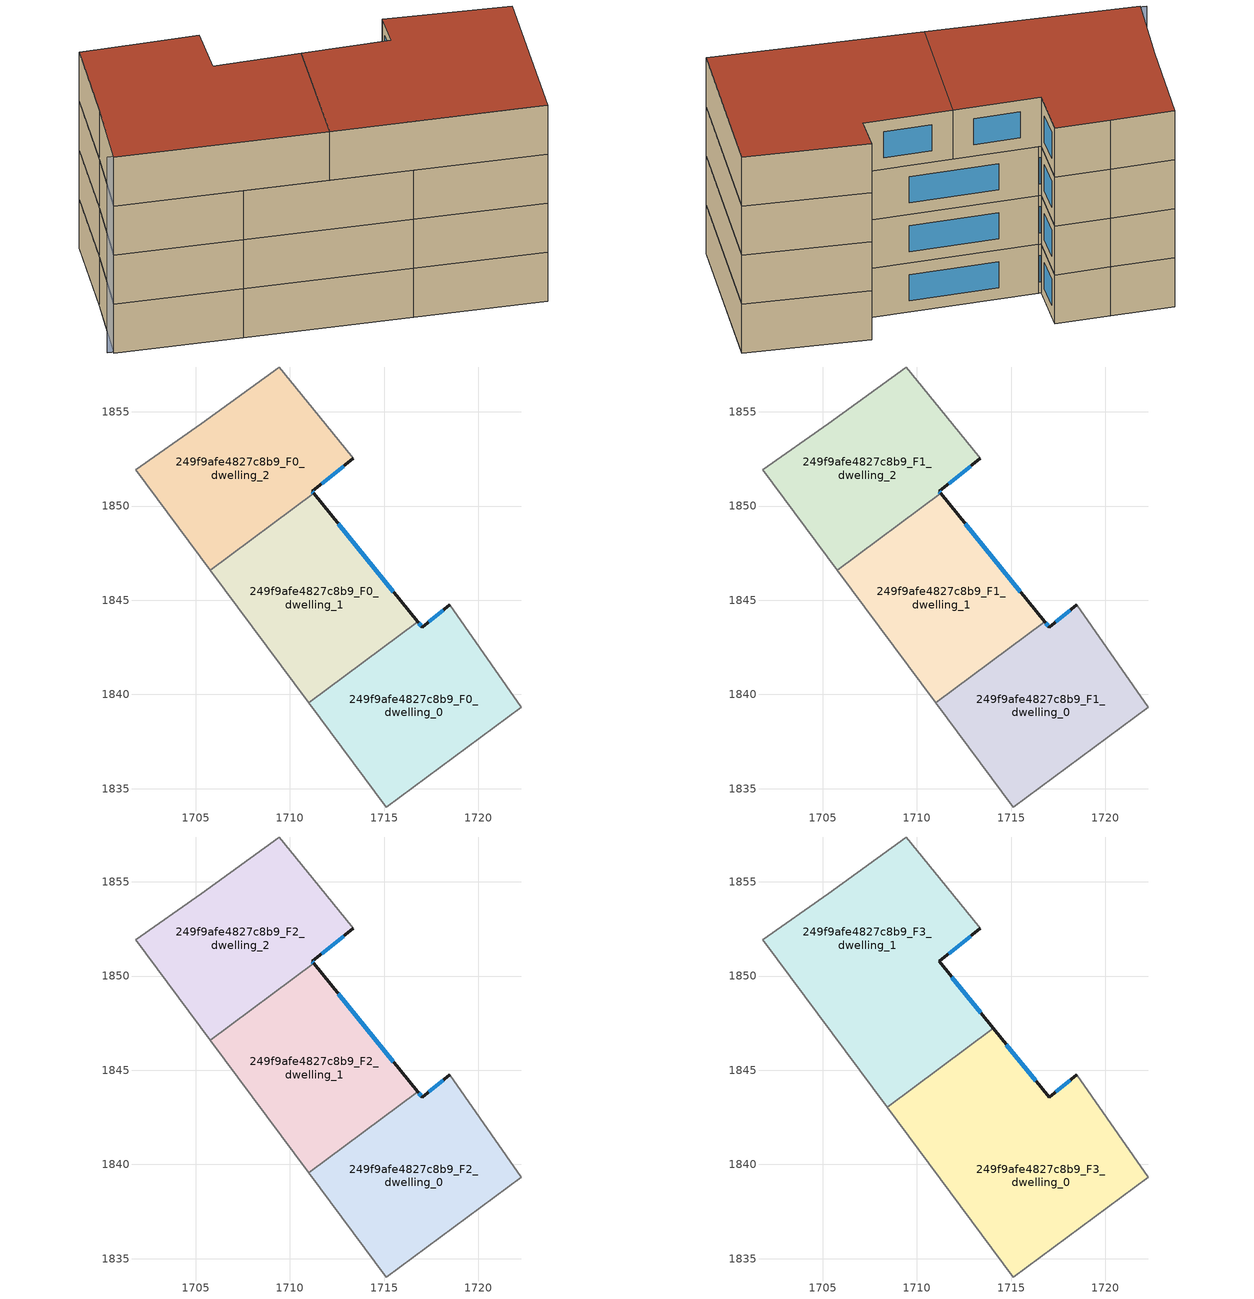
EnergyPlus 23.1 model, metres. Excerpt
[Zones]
249f9afe4827c8b9_F0_dwelling_0
 floor ground (EU_floor_Construction): 1718.48,1844.75 1722.28,1839.32 1715.12,1834.03 1711.01,1839.56 1716.79,1843.85 1717.02,1843.58 z0
 wall outside (EU_wall_Construction): 1718.48,1844.75 1717.02,1843.58 1716.79,1843.85 z0:3
 wall adiabatic (EU_wall_Construction): 1711.01,1839.56 1715.12,1834.03 1722.28,1839.32 1718.48,1844.75 z0:3
 wall to 249f9afe4827c8b9_F0_dwelling_1 (EU_wall_Construction): 1716.79,1843.85 1711.01,1839.56 z0:3
 window (EU_Window_Construction): 1716.97,1843.64 1716.85,1843.79 / 1718.14,1844.48 1717.36,1843.85 z0.7:2.3
249f9afe4827c8b9_F0_dwelling_1
 floor ground (EU_floor_Construction): 1711.27,1850.67 1716.79,1843.85 1711.01,1839.56 1705.78,1846.59 z0
 wall outside (EU_wall_Construction): 1716.79,1843.85 1711.27,1850.67 z0:3
 wall adiabatic (EU_wall_Construction): 1705.78,1846.59 1711.01,1839.56 z0:3
 wall to 249f9afe4827c8b9_F0_dwelling_2 (EU_wall_Construction): 1711.27,1850.67 1705.78,1846.59 z0:3
 window (EU_Window_Construction): 1715.5,1845.45 1712.57,1849.07 z0.7:2.3
249f9afe4827c8b9_F0_dwelling_2
 floor ground (EU_floor_Construction): 1711.53,1854.8 1713.37,1852.53 1711.18,1850.77 1711.27,1850.67 1705.78,1846.59 1701.82,1851.92 1705.31,1854.36 1709.44,1857.38 z0
 wall outside (EU_wall_Construction): 1711.27,1850.67 1711.18,1850.77 1713.37,1852.53 z0:3
 wall adiabatic (EU_wall_Construction): 1713.37,1852.53 1711.53,1854.8 1709.44,1857.38 1705.31,1854.36 1701.82,1851.92 1705.78,1846.59 z0:3
 window (EU_Window_Construction): 1711.7,1851.19 1712.86,1852.12 / 1711.25,1850.69 1711.2,1850.75 z0.7:2.3
249f9afe4827c8b9_F1_dwelling_0
 floor to 249f9afe4827c8b9_F0_dwelling_0 (EU_floor_Construction): 1718.48,1844.75 1722.28,1839.32 1715.12,1834.03 1711.01,1839.56 1716.79,1843.85 1717.02,1843.58 z3
 wall outside (EU_wall_Construction): 1718.48,1844.75 1717.02,1843.58 1716.79,1843.85 z3:6
 wall adiabatic (EU_wall_Construction): 1711.01,1839.56 1715.12,1834.03 1722.28,1839.32 1718.48,1844.75 z3:6
 wall to 249f9afe4827c8b9_F1_dwelling_1 (EU_wall_Construction): 1716.79,1843.85 1711.01,1839.56 z3:6
 window (EU_Window_Construction): 1716.97,1843.64 1716.85,1843.79 / 1718.14,1844.48 1717.36,1843.85 z3.7:5.3
249f9afe4827c8b9_F1_dwelling_1
 floor to 249f9afe4827c8b9_F0_dwelling_1 (EU_floor_Construction): 1711.27,1850.67 1716.79,1843.85 1711.01,1839.56 1705.78,1846.59 z3
 wall outside (EU_wall_Construction): 1716.79,1843.85 1711.27,1850.67 z3:6
 wall adiabatic (EU_wall_Construction): 1705.78,1846.59 1711.01,1839.56 z3:6
 wall to 249f9afe4827c8b9_F1_dwelling_2 (EU_wall_Construction): 1711.27,1850.67 1705.78,1846.59 z3:6
 window (EU_Window_Construction): 1715.5,1845.45 1712.57,1849.07 z3.7:5.3
249f9afe4827c8b9_F1_dwelling_2
 floor to 249f9afe4827c8b9_F0_dwelling_2 (EU_floor_Construction): 1711.53,1854.8 1713.37,1852.53 1711.18,1850.77 1711.27,1850.67 1705.78,1846.59 1701.82,1851.92 1705.31,1854.36 1709.44,1857.38 z3
 wall outside (EU_wall_Construction): 1711.27,1850.67 1711.18,1850.77 1713.37,1852.53 z3:6
 wall adiabatic (EU_wall_Construction): 1713.37,1852.53 1711.53,1854.8 1709.44,1857.38 1705.31,1854.36 1701.82,1851.92 1705.78,1846.59 z3:6
 window (EU_Window_Construction): 1711.7,1851.19 1712.86,1852.12 / 1711.25,1850.69 1711.2,1850.75 z3.7:5.3
249f9afe4827c8b9_F2_dwelling_0
 floor to 249f9afe4827c8b9_F1_dwelling_0 (EU_floor_Construction): 1718.48,1844.75 1722.28,1839.32 1715.12,1834.03 1711.01,1839.56 1716.79,1843.85 1717.02,1843.58 z6
 wall outside (EU_wall_Construction): 1718.48,1844.75 1717.02,1843.58 1716.79,1843.85 z6:9
 wall adiabatic (EU_wall_Construction): 1711.01,1839.56 1715.12,1834.03 1722.28,1839.32 1718.48,1844.75 z6:9
 wall to 249f9afe4827c8b9_F2_dwelling_1 (EU_wall_Construction): 1716.79,1843.85 1711.01,1839.56 z6:9
 window (EU_Window_Construction): 1716.97,1843.64 1716.85,1843.79 / 1718.14,1844.48 1717.36,1843.85 z6.7:8.3
249f9afe4827c8b9_F2_dwelling_1
 floor to 249f9afe4827c8b9_F1_dwelling_1 (EU_floor_Construction): 1711.27,1850.67 1716.79,1843.85 1711.01,1839.56 1705.78,1846.59 z6
 wall outside (EU_wall_Construction): 1716.79,1843.85 1711.27,1850.67 z6:9
 wall adiabatic (EU_wall_Construction): 1705.78,1846.59 1711.01,1839.56 z6:9
 wall to 249f9afe4827c8b9_F2_dwelling_2 (EU_wall_Construction): 1711.27,1850.67 1705.78,1846.59 z6:9
 window (EU_Window_Construction): 1715.5,1845.45 1712.57,1849.07 z6.7:8.3
249f9afe4827c8b9_F2_dwelling_2
 floor to 249f9afe4827c8b9_F1_dwelling_2 (EU_floor_Construction): 1711.53,1854.8 1713.37,1852.53 1711.18,1850.77 1711.27,1850.67 1705.78,1846.59 1701.82,1851.92 1705.31,1854.36 1709.44,1857.38 z6
 wall outside (EU_wall_Construction): 1711.27,1850.67 1711.18,1850.77 1713.37,1852.53 z6:9
 wall adiabatic (EU_wall_Construction): 1713.37,1852.53 1711.53,1854.8 1709.44,1857.38 1705.31,1854.36 1701.82,1851.92 1705.78,1846.59 z6:9
 window (EU_Window_Construction): 1711.7,1851.19 1712.86,1852.12 / 1711.25,1850.69 1711.2,1850.75 z6.7:8.3
249f9afe4827c8b9_F3_dwelling_0
 floor to 249f9afe4827c8b9_F2_dwelling_0 (EU_floor_Construction): 1718.48,1844.75 1722.28,1839.32 1715.12,1834.03 1711.01,1839.56 1716.79,1843.85 1717.02,1843.58 z9
 floor to 249f9afe4827c8b9_F2_dwelling_1 (EU_floor_Construction): 1714.07,1847.22 1716.79,1843.85 1711.01,1839.56 1708.43,1843.03 z9
 wall outside (EU_wall_Construction): 1718.48,1844.75 1717.02,1843.58 1714.07,1847.22 z9:12
 wall adiabatic (EU_wall_Construction): 1708.43,1843.03 1715.12,1834.03 1722.28,1839.32 1718.48,1844.75 z9:12
 wall to 249f9afe4827c8b9_F3_dwelling_1 (EU_wall_Construction): 1714.07,1847.22 1708.43,1843.03 z9:12
 window (EU_Window_Construction): 1716.33,1844.43 1714.76,1846.36 / 1718.14,1844.48 1717.36,1843.85 z9.7:11.3
 roof outside (EU_roof_Construction): 1722.28,1839.32 1718.48,1844.75 1717.02,1843.58 1714.07,1847.22 1708.43,1843.03 1715.12,1834.03 z12
249f9afe4827c8b9_F3_dwelling_1
 floor to 249f9afe4827c8b9_F2_dwelling_1 (EU_floor_Construction): 1711.27,1850.67 1714.07,1847.22 1708.43,1843.03 1705.78,1846.59 z9
 floor to 249f9afe4827c8b9_F2_dwelling_2 (EU_floor_Construction): 1711.53,1854.8 1713.37,1852.53 1711.18,1850.77 1711.27,1850.67 1705.78,1846.59 1701.82,1851.92 1705.31,1854.36 1709.44,1857.38 z9
 wall outside (EU_wall_Construction): 1714.07,1847.22 1711.18,1850.77 1713.37,1852.53 z9:12
 wall adiabatic (EU_wall_Construction): 1713.37,1852.53 1711.53,1854.8 1709.44,1857.38 1705.31,1854.36 1701.82,1851.92 1708.43,1843.03 z9:12
 window (EU_Window_Construction): 1711.7,1851.19 1712.86,1852.12 / 1713.39,1848.05 1711.86,1849.94 z9.7:11.3
 roof outside (EU_roof_Construction): 1714.07,1847.22 1711.18,1850.77 1713.37,1852.53 1711.53,1854.8 1709.44,1857.38 1705.31,1854.36 1701.82,1851.92 1708.43,1843.03 z12
shading: 1701.69,1852.22 1715.12,1834.03 z0:12
[Building]
EU S2 Campaign: North Axis=0; Terrain=City; Solar Distribution=FullExterior
[Site:Location]
Budapest.Ferenc.Liszt.Intl.AP: Latitude=47.437; Longitude=19.256; Time Zone=1; Elevation=185
[SizingPeriod:WeatherFileDays]
AnnualSizingPeriod: Begin Month=1; Begin Day of Month=1; End Month=12; End Day of Month=31; Day of Week for Start Day=Monday; Use Weather File Daylight Saving Period=No; Use Weather File Rain and Snow Indicators=No
[MATERIAL]
EU_InternalMass_Material: Roughness=MediumRough; Thickness=0.1; Conductivity=1; Density=1800; Specific Heat=900; Thermal Absorptance=0.9; Solar Absorptance=0.7; Visible Absorptance=0.7
[MATERIAL:NOMASS] Roughness=MediumRough; Thermal Absorptance=0.9; Solar Absorptance=0.7; Visible Absorptance=0.7
Name | Thermal Resistance
EU_wall_NoMass | 0.832559
EU_roof_NoMass | 1.39638
EU_floor_NoMass | 0.872794
[WINDOWMATERIAL:SIMPLEGLAZINGSYSTEM]
EU_Window_SimpleGlazing: UFactor=2.79869; Solar Heat Gain Coefficient=0.75; Visible Transmittance=0.75
[CONSTRUCTION]
EU_wall_Construction: EU_wall_NoMass
EU_roof_Construction: EU_roof_NoMass
EU_floor_Construction: EU_floor_NoMass
EU_Window_Construction: EU_Window_SimpleGlazing
EU_InternalMass_Construction: EU_InternalMass_Material
[ZONE] Type=1; Multiplier=1; Ceiling Height=autocalculate; Floor Area=autocalculate; Part of Total Floor Area=Yes
Name | Volume
249f9afe4827c8b9_F0_dwelling_0 | 184.636
249f9afe4827c8b9_F1_dwelling_0; 249f9afe4827c8b9_F2_dwelling_0 | 184.637
249f9afe4827c8b9_F3_dwelling_0 | 276.94
249f9afe4827c8b9_F0_dwelling_1 | 184.632
249f9afe4827c8b9_F1_dwelling_1; 249f9afe4827c8b9_F2_dwelling_1 | 184.633
249f9afe4827c8b9_F3_dwelling_1 | 276.938
249f9afe4827c8b9_F0_dwelling_2; 249f9afe4827c8b9_F1_dwelling_2; 249f9afe4827c8b9_F2_dwelling_2 | 184.619
[INTERNALMASS] Construction=EU_InternalMass_Construction
Name | Zone or ZoneList | Surface Area
249f9afe4827c8b9_F0_dwelling_0_EU_InternalMass | 249f9afe4827c8b9_F0_dwelling_0 | 61.5455
249f9afe4827c8b9_F0_dwelling_1_EU_InternalMass | 249f9afe4827c8b9_F0_dwelling_1 | 61.5441
249f9afe4827c8b9_F0_dwelling_2_EU_InternalMass | 249f9afe4827c8b9_F0_dwelling_2 | 61.5395
249f9afe4827c8b9_F1_dwelling_0_EU_InternalMass | 249f9afe4827c8b9_F1_dwelling_0 | 61.5455
249f9afe4827c8b9_F1_dwelling_1_EU_InternalMass | 249f9afe4827c8b9_F1_dwelling_1 | 61.5441
249f9afe4827c8b9_F1_dwelling_2_EU_InternalMass | 249f9afe4827c8b9_F1_dwelling_2 | 61.5395
249f9afe4827c8b9_F2_dwelling_0_EU_InternalMass | 249f9afe4827c8b9_F2_dwelling_0 | 61.5455
249f9afe4827c8b9_F2_dwelling_1_EU_InternalMass | 249f9afe4827c8b9_F2_dwelling_1 | 61.5441
249f9afe4827c8b9_F2_dwelling_2_EU_InternalMass | 249f9afe4827c8b9_F2_dwelling_2 | 61.5395
249f9afe4827c8b9_F3_dwelling_0_EU_InternalMass | 249f9afe4827c8b9_F3_dwelling_0 | 92.3145
249f9afe4827c8b9_F3_dwelling_1_EU_InternalMass | 249f9afe4827c8b9_F3_dwelling_1 | 92.3168
[OTHEREQUIPMENT] Fuel Type=Electricity; Design Level Calculation Method=Watts/Area; Power per Zone Floor Area=1; Fraction Latent=0; Fraction Radiant=0; Fraction Lost=0; Carbon Dioxide Generation Rate=0; EndUse Subcategory=EU_Step8_InternalGains
Name | Zone or ZoneList or Space or SpaceList | Schedule
EU_Step8_InternalGain_249f9afe4827c8b9_F0_dwelling_0_f000 | 249f9afe4827c8b9_F0_dwelling_0 | EU_Step8_GainSchedule_249f9afe4827c8b9_F0_dwelling_0_f000
EU_Step8_InternalGain_249f9afe4827c8b9_F0_dwelling_1_f000 | 249f9afe4827c8b9_F0_dwelling_1 | EU_Step8_GainSchedule_249f9afe4827c8b9_F0_dwelling_1_f000
EU_Step8_InternalGain_249f9afe4827c8b9_F0_dwelling_2_f000 | 249f9afe4827c8b9_F0_dwelling_2 | EU_Step8_GainSchedule_249f9afe4827c8b9_F0_dwelling_2_f000
EU_Step8_InternalGain_249f9afe4827c8b9_F1_dwelling_0_f000 | 249f9afe4827c8b9_F1_dwelling_0 | EU_Step8_GainSchedule_249f9afe4827c8b9_F1_dwelling_0_f000
EU_Step8_InternalGain_249f9afe4827c8b9_F1_dwelling_1_f000 | 249f9afe4827c8b9_F1_dwelling_1 | EU_Step8_GainSchedule_249f9afe4827c8b9_F1_dwelling_1_f000
EU_Step8_InternalGain_249f9afe4827c8b9_F1_dwelling_2_f000 | 249f9afe4827c8b9_F1_dwelling_2 | EU_Step8_GainSchedule_249f9afe4827c8b9_F1_dwelling_2_f000
EU_Step8_InternalGain_249f9afe4827c8b9_F2_dwelling_0_f000 | 249f9afe4827c8b9_F2_dwelling_0 | EU_Step8_GainSchedule_249f9afe4827c8b9_F2_dwelling_0_f000
EU_Step8_InternalGain_249f9afe4827c8b9_F2_dwelling_1_f000 | 249f9afe4827c8b9_F2_dwelling_1 | EU_Step8_GainSchedule_249f9afe4827c8b9_F2_dwelling_1_f000
EU_Step8_InternalGain_249f9afe4827c8b9_F2_dwelling_2_f000 | 249f9afe4827c8b9_F2_dwelling_2 | EU_Step8_GainSchedule_249f9afe4827c8b9_F2_dwelling_2_f000
EU_Step8_InternalGain_249f9afe4827c8b9_F3_dwelling_0_f000 | 249f9afe4827c8b9_F3_dwelling_0 | EU_Step8_GainSchedule_249f9afe4827c8b9_F3_dwelling_0_f000
EU_Step8_InternalGain_249f9afe4827c8b9_F3_dwelling_1_f000 | 249f9afe4827c8b9_F3_dwelling_1 | EU_Step8_GainSchedule_249f9afe4827c8b9_F3_dwelling_1_f000
[ZONEVENTILATION:DESIGNFLOWRATE] Schedule=EU_AlwaysOn; Design Flow Rate Calculation Method=AirChanges/Hour; Air Changes per Hour=0.475469; Ventilation Type=Natural; Fan Pressure Rise=0; Fan Total Efficiency=1; Constant Term Coefficient=1; Temperature Term Coefficient=0; Velocity Term Coefficient=0; Velocity Squared Term Coefficient=0; Minimum Indoor Temperature=-100; Maximum Indoor Temperature=100; Delta Temperature=-100; Minimum Outdoor Temperature=-100; Maximum Outdoor Temperature=100; Maximum Wind Speed=40
Name | Zone or ZoneList or Space or SpaceList
EU_ConstantAir_249f9afe4827c8b9_F0_dwelling_0 | 249f9afe4827c8b9_F0_dwelling_0
EU_ConstantAir_249f9afe4827c8b9_F0_dwelling_1 | 249f9afe4827c8b9_F0_dwelling_1
EU_ConstantAir_249f9afe4827c8b9_F0_dwelling_2 | 249f9afe4827c8b9_F0_dwelling_2
EU_ConstantAir_249f9afe4827c8b9_F1_dwelling_0 | 249f9afe4827c8b9_F1_dwelling_0
EU_ConstantAir_249f9afe4827c8b9_F1_dwelling_1 | 249f9afe4827c8b9_F1_dwelling_1
EU_ConstantAir_249f9afe4827c8b9_F1_dwelling_2 | 249f9afe4827c8b9_F1_dwelling_2
EU_ConstantAir_249f9afe4827c8b9_F2_dwelling_0 | 249f9afe4827c8b9_F2_dwelling_0
EU_ConstantAir_249f9afe4827c8b9_F2_dwelling_1 | 249f9afe4827c8b9_F2_dwelling_1
EU_ConstantAir_249f9afe4827c8b9_F2_dwelling_2 | 249f9afe4827c8b9_F2_dwelling_2
EU_ConstantAir_249f9afe4827c8b9_F3_dwelling_0 | 249f9afe4827c8b9_F3_dwelling_0
EU_ConstantAir_249f9afe4827c8b9_F3_dwelling_1 | 249f9afe4827c8b9_F3_dwelling_1
[HVACTEMPLATE:THERMOSTAT] Constant Heating Setpoint=20; Constant Cooling Setpoint=50
EU_HeatOnly_249f9afe4827c8b9_F0_dwelling_0; EU_HeatOnly_249f9afe4827c8b9_F0_dwelling_1; EU_HeatOnly_249f9afe4827c8b9_F0_dwelling_2; EU_HeatOnly_249f9afe4827c8b9_F1_dwelling_0; EU_HeatOnly_249f9afe4827c8b9_F1_dwelling_1; EU_HeatOnly_249f9afe4827c8b9_F1_dwelling_2; EU_HeatOnly_249f9afe4827c8b9_F2_dwelling_0; EU_HeatOnly_249f9afe4827c8b9_F2_dwelling_1; EU_HeatOnly_249f9afe4827c8b9_F2_dwelling_2; EU_HeatOnly_249f9afe4827c8b9_F3_dwelling_0; EU_HeatOnly_249f9afe4827c8b9_F3_dwelling_1
[HVACTEMPLATE:ZONE:IDEALLOADSAIRSYSTEM] System Availability Schedule=EU_AlwaysOn; Maximum Heating Supply Air Temperature=50; Minimum Cooling Supply Air Temperature=13; Maximum Heating Supply Air Humidity Ratio=0.0156; Minimum Cooling Supply Air Humidity Ratio=0.0077; Heating Limit=NoLimit; Cooling Limit=NoLimit; Heating Availability Schedule=EU_AlwaysOn; Cooling Availability Schedule=EU_CoolingOff; Dehumidification Control Type=ConstantSensibleHeatRatio; Cooling Sensible Heat Ratio=0.7; Dehumidification Setpoint=60; Humidification Control Type=None; Humidification Setpoint=30; Outdoor Air Method=None; Outdoor Air Flow Rate per Person=0.00944; Outdoor Air Flow Rate per Zone Floor Area=0; Outdoor Air Flow Rate per Zone=0; Demand Controlled Ventilation Type=None; Outdoor Air Economizer Type=NoEconomizer; Heat Recovery Type=None; Sensible Heat Recovery Effectiveness=0.7; Latent Heat Recovery Effectiveness=0.65
Name | Template Thermostat
249f9afe4827c8b9_F0_dwelling_0 | EU_HeatOnly_249f9afe4827c8b9_F0_dwelling_0
249f9afe4827c8b9_F0_dwelling_1 | EU_HeatOnly_249f9afe4827c8b9_F0_dwelling_1
249f9afe4827c8b9_F0_dwelling_2 | EU_HeatOnly_249f9afe4827c8b9_F0_dwelling_2
249f9afe4827c8b9_F1_dwelling_0 | EU_HeatOnly_249f9afe4827c8b9_F1_dwelling_0
249f9afe4827c8b9_F1_dwelling_1 | EU_HeatOnly_249f9afe4827c8b9_F1_dwelling_1
249f9afe4827c8b9_F1_dwelling_2 | EU_HeatOnly_249f9afe4827c8b9_F1_dwelling_2
249f9afe4827c8b9_F2_dwelling_0 | EU_HeatOnly_249f9afe4827c8b9_F2_dwelling_0
249f9afe4827c8b9_F2_dwelling_1 | EU_HeatOnly_249f9afe4827c8b9_F2_dwelling_1
249f9afe4827c8b9_F2_dwelling_2 | EU_HeatOnly_249f9afe4827c8b9_F2_dwelling_2
249f9afe4827c8b9_F3_dwelling_0 | EU_HeatOnly_249f9afe4827c8b9_F3_dwelling_0
249f9afe4827c8b9_F3_dwelling_1 | EU_HeatOnly_249f9afe4827c8b9_F3_dwelling_1
[SIZING:ZONE] Zone Cooling Design Supply Air Temperature Input Method=SupplyAirTemperature; Zone Cooling Design Supply Air Temperature=13; Zone Heating Design Supply Air Temperature Input Method=SupplyAirTemperature; Zone Heating Design Supply Air Temperature=50; Zone Cooling Design Supply Air Humidity Ratio=0.008; Zone Heating Design Supply Air Humidity Ratio=0.008; Cooling Design Air Flow Method=DesignDay; Cooling Design Air Flow Rate=0; Cooling Minimum Air Flow per Zone Floor Area=0.000762; Cooling Minimum Air Flow=0; Cooling Minimum Air Flow Fraction=0.2; Heating Design Air Flow Method=DesignDay; Heating Design Air Flow Rate=0; Heating Maximum Air Flow per Zone Floor Area=0.002032; Heating Maximum Air Flow=0.141576; Heating Maximum Air Flow Fraction=0.3; Account for Dedicated Outdoor Air System=No; Dedicated Outdoor Air System Control Strategy=NeutralSupplyAir; Dedicated Outdoor Air Low Setpoint Temperature for Design=autosize; Dedicated Outdoor Air High Setpoint Temperature for Design=autosize; Zone Load Sizing Method=Sensible Load Only No Latent Load; Zone Latent Cooling Design Supply Air Humidity Ratio Input Method=HumidityRatioDifference; Zone Cooling Design Supply Air Humidity Ratio Difference=0.005; Zone Latent Heating Design Supply Air Humidity Ratio Input Method=HumidityRatioDifference; Zone Humidification Design Supply Air Humidity Ratio Difference=0.005
249f9afe4827c8b9_F0_dwelling_0; 249f9afe4827c8b9_F0_dwelling_1; 249f9afe4827c8b9_F0_dwelling_2; 249f9afe4827c8b9_F1_dwelling_0; 249f9afe4827c8b9_F1_dwelling_1; 249f9afe4827c8b9_F1_dwelling_2; 249f9afe4827c8b9_F2_dwelling_0; 249f9afe4827c8b9_F2_dwelling_1; 249f9afe4827c8b9_F2_dwelling_2; 249f9afe4827c8b9_F3_dwelling_0; 249f9afe4827c8b9_F3_dwelling_1
[SCHEDULE:CONSTANT]
Name | Hourly Value
EU_AlwaysOn | 1
EU_CoolingOff | 0
[SCHEDULE:FILE] Column Number=1; Rows to Skip at Top=0; Number of Hours of Data=8760; Column Separator=Comma; Interpolate to Timestep=No; Minutes per Item=60; Adjust Schedule for Daylight Savings=Yes
Name | File
EU_Step8_GainSchedule_249f9afe4827c8b9_F0_dwelling_0_f000 | ../../schedules/249f9afe4827c8b9/249f9afe4827c8b9_F0_dwelling_0_f000_gain.csv
EU_Step8_GainSchedule_249f9afe4827c8b9_F0_dwelling_1_f000 | ../../schedules/249f9afe4827c8b9/249f9afe4827c8b9_F0_dwelling_1_f000_gain.csv
EU_Step8_GainSchedule_249f9afe4827c8b9_F0_dwelling_2_f000 | ../../schedules/249f9afe4827c8b9/249f9afe4827c8b9_F0_dwelling_2_f000_gain.csv
EU_Step8_GainSchedule_249f9afe4827c8b9_F1_dwelling_0_f000 | ../../schedules/249f9afe4827c8b9/249f9afe4827c8b9_F1_dwelling_0_f000_gain.csv
EU_Step8_GainSchedule_249f9afe4827c8b9_F1_dwelling_1_f000 | ../../schedules/249f9afe4827c8b9/249f9afe4827c8b9_F1_dwelling_1_f000_gain.csv
EU_Step8_GainSchedule_249f9afe4827c8b9_F1_dwelling_2_f000 | ../../schedules/249f9afe4827c8b9/249f9afe4827c8b9_F1_dwelling_2_f000_gain.csv
EU_Step8_GainSchedule_249f9afe4827c8b9_F2_dwelling_0_f000 | ../../schedules/249f9afe4827c8b9/249f9afe4827c8b9_F2_dwelling_0_f000_gain.csv
EU_Step8_GainSchedule_249f9afe4827c8b9_F2_dwelling_1_f000 | ../../schedules/249f9afe4827c8b9/249f9afe4827c8b9_F2_dwelling_1_f000_gain.csv
EU_Step8_GainSchedule_249f9afe4827c8b9_F2_dwelling_2_f000 | ../../schedules/249f9afe4827c8b9/249f9afe4827c8b9_F2_dwelling_2_f000_gain.csv
EU_Step8_GainSchedule_249f9afe4827c8b9_F3_dwelling_0_f000 | ../../schedules/249f9afe4827c8b9/249f9afe4827c8b9_F3_dwelling_0_f000_gain.csv
EU_Step8_GainSchedule_249f9afe4827c8b9_F3_dwelling_1_f000 | ../../schedules/249f9afe4827c8b9/249f9afe4827c8b9_F3_dwelling_1_f000_gain.csv
